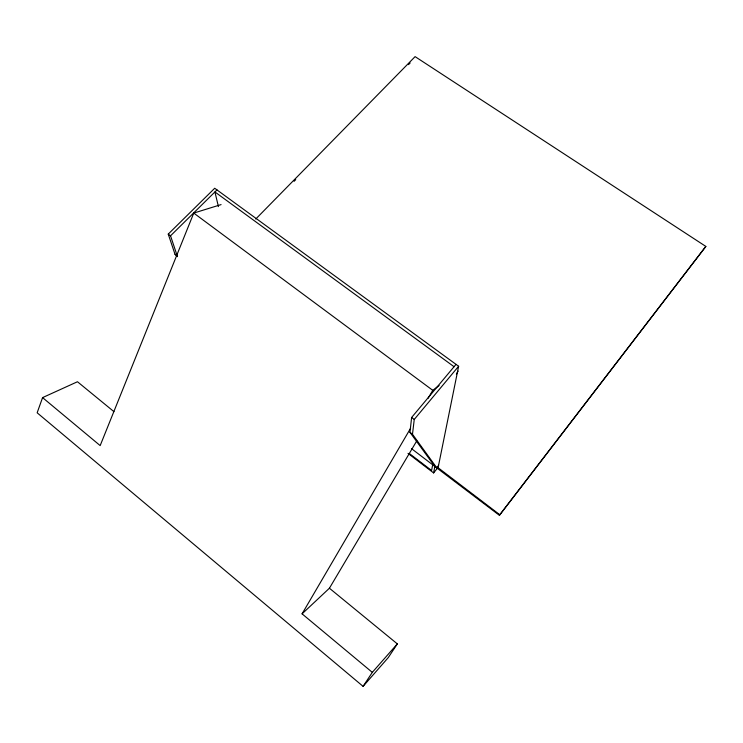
<?xml version="1.0" encoding="UTF-8"?>
<svg xmlns="http://www.w3.org/2000/svg" width="743" height="743" viewBox="0 0 743 743"><rect width="100%" height="100%" fill="white"/><g stroke="black" fill="none" stroke-linecap="round" stroke-linejoin="round"><path stroke-width="1.11" d="M408.009 453.379L433.606 472.938L434.85 466.446L409.96 432.333L411.622 417.473L456.026 364.358M438.584 465.313L436.875 467.988L412.486 434.256L414.25 419.451L458.626 366.262L214.708 188.258L168.243 234.091L175.004 254.255L177.484 256.641M432.667 464.784L431.599 470.505L409.467 453.592M438.426 466.075L458.626 366.262M113.939 411.641L77.467 381.744L42.574 397.607L37.15 412.792L363.086 686.365L388.255 657.611L397.338 643.893L329.418 588.224L416.814 440.822M221.08 204.604L193.756 213.074L100.166 445.596L42.574 397.607M434.85 466.446L499.398 515.326L705.85 246.425L415.105 56.635L255.741 219.046M363.086 686.365L372.299 672.359L302.076 613.848L410.6 428.247M428.098 398.304L432.77 390.326L439.113 385.524M705.85 246.425L499.398 515.326M456.378 374.091L458.143 371.11M433.606 472.938L437.971 467.523M372.299 672.359L397.338 643.893M294.107 181.301L295.723 179.648M408.529 64.613L410.145 62.96M175.004 254.255L177.224 255.926L170.537 235.81L216.984 189.911M302.076 613.848L329.418 588.224M454.057 366.708L214.922 191.945L218.423 206.6M193.756 213.074L432.77 390.326M168.243 234.091L170.537 235.81M411.622 417.473L414.25 419.451M409.96 432.333L412.486 434.256M437.181 467.041L499.686 514.658M411.492 448.642L436.875 467.988"/></g></svg>
